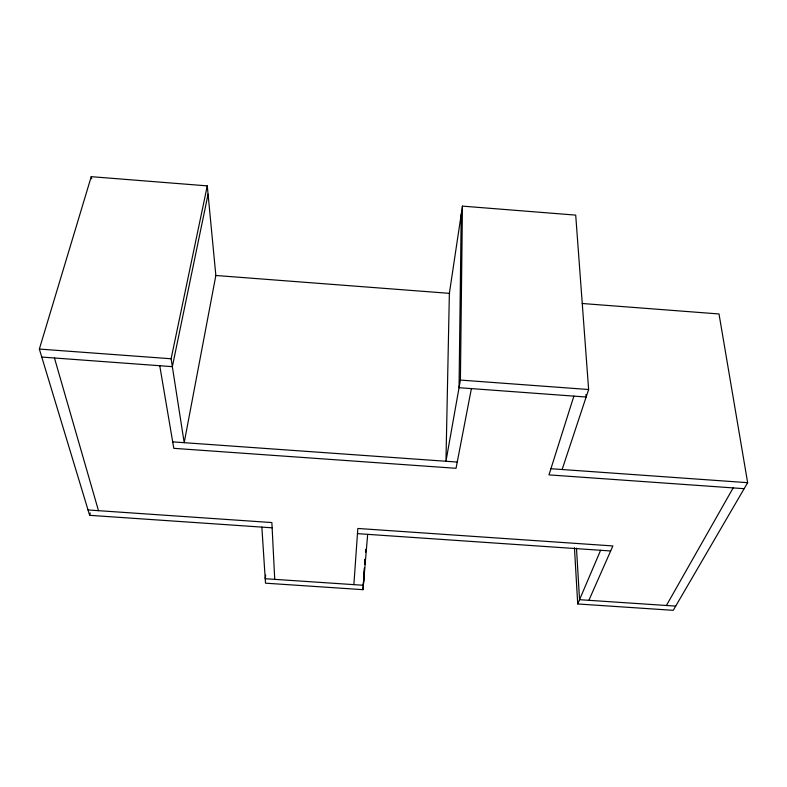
<?xml version="1.0" encoding="UTF-8"?>
<svg xmlns="http://www.w3.org/2000/svg" width="787" height="787" viewBox="0 0 787 787"><rect width="100%" height="100%" fill="white"/><g stroke="black" fill="none" stroke-linecap="round" stroke-linejoin="round"><path stroke-width="1.18" d="M461.221 214.231L459.047 387.696L586.138 397.022L585.961 394.572M462.441 206.125L449.367 293.344L445.963 461.261L460.405 380.072L462.441 206.125L575.71 215.117L588.627 389.516L562.125 469.505M261.864 527.113L265.504 583.177L362.974 589.67L363.801 577.461M363.968 575.022L364.46 567.702M364.784 562.823L365.04 559.163M365.532 551.844L365.699 549.405M364.509 568.125L363.348 585.272L265.209 578.72L265.672 575.081M364.755 564.456L365.089 559.557M365.581 552.208L365.748 549.759M353.875 584.633L357.829 528.461L612.876 545.942L588.883 600.324M362.974 589.67L367.677 534.343M471.393 388.601L456.037 468.304L173.799 448.334L159.751 365.729M208.073 194.212L172.343 366.653L41.77 357.062M207.276 185.88L215.854 275.489L184.188 442.688L171.113 358.764L207.276 185.88L91.243 176.672L39.35 349.064L89.649 515.328L272.135 527.811M89.649 515.328L90.22 512.947M573.88 396.127L548.972 474.886L744.138 488.688M582.213 303.497L719.013 313.964L747.65 482.677L673.239 610.328L577.727 603.963L600.609 550.28M666.412 605.488L733.159 487.91M675.689 606.108L579.547 599.694L576.477 548.155M88.016 509.956L271.869 522.558L274.732 579.36M357.465 533.645L610.653 550.969M172.707 441.871L457.237 462.067M550.93 468.718L747.65 482.677M39.35 349.064L171.113 358.764M460.405 380.072L588.627 389.516M215.382 275.45L449.682 293.364M54.451 357.996L98.483 510.674M91.243 176.672L91.676 178.787M574.441 547.722L577.727 603.963"/></g></svg>
